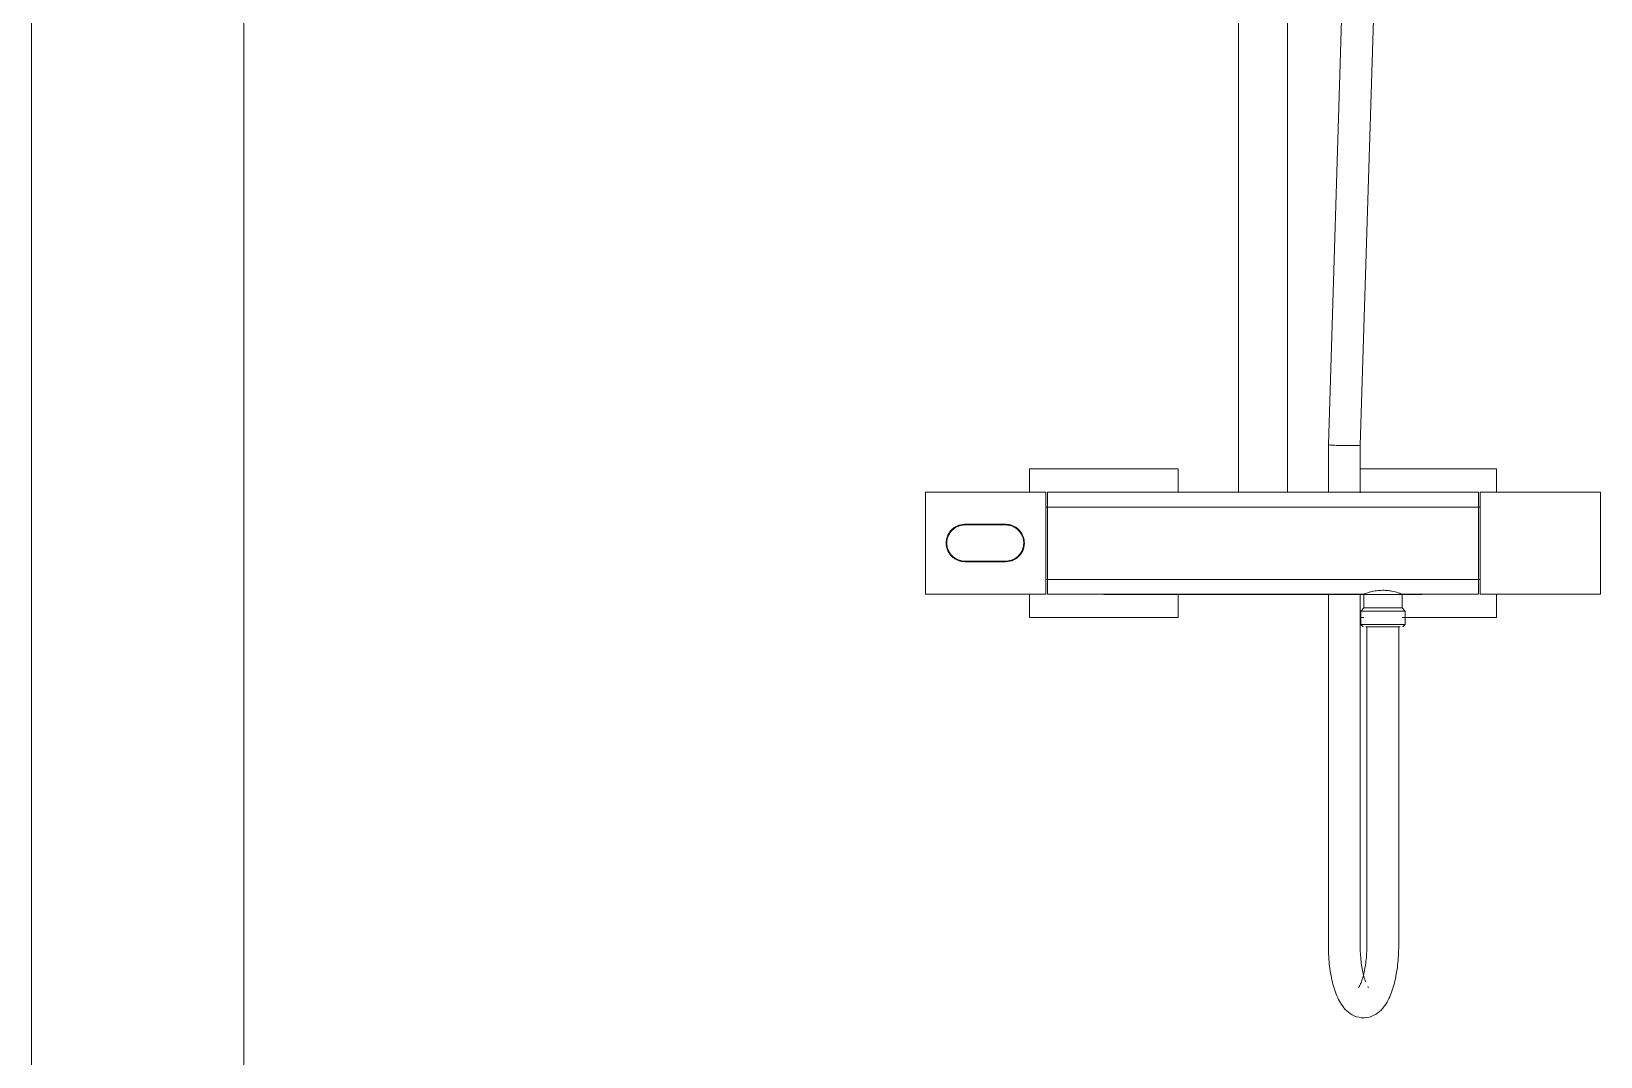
# Model space of a CAD drawing. Header units: millimetres. Extents: x -9622 to 8910, y -3000 to 10688.
# Drawn here: x 3137 to 3876, y 3758 to 4241 of the extents above; entities that cross this region are included whole.
import ezdxf

# ---------------------------------------------------------------- set-up
doc = ezdxf.new("R2010")
doc.units = ezdxf.units.MM
doc.layers.add('A-WALL', color=113, linetype='Continuous', lineweight=9)
doc.layers.add('P-SANR-FIXT', color=6, linetype='Continuous', lineweight=9)

# ---------------------------------------------------------------- blocks, each defined once
blk = doc.blocks.new('Plumbing_Fixtures-Grohe-Allure-Rainshower_Shower_System_Wall_Mounted-12-METRIC - Allure 27 469 000-445960-D-D')
at = {"layer": 'P-SANR-FIXT'}
for p, q in [((3705.74, 4450.31), (3705.74, 4024)), ((3728.74, 4024), (3728.74, 4450.31)), ((3758.99, 4399.81), (3748.02, 4046.42)), ((3763.02, 4046.18), (3773.99, 4399.58)), ((3748.02, 4046.42), (3748.02, 4024)), ((3763.02, 4023.78), (3763.02, 4046.18)), ((3677.24, 4035), (3607.24, 4035)), ((3607.24, 4035), (3607.24, 4024)), ((3677.24, 4024), (3677.24, 4035)), ((3827.24, 4035), (3763.02, 4035)), ((3827.24, 4023.89), (3827.24, 4035)), ((3615.04, 4024), (3558.3, 4024)), ((3558.3, 4024), (3558.3, 3976)), ((3615.04, 3976), (3615.04, 4024)), ((3818.74, 4024), (3615.74, 4024)), ((3615.74, 4024), (3615.74, 3976)), ((3703.24, 4024), (3731.24, 4024)), ((3818.74, 3976), (3818.74, 4024)), ((3876.24, 4024), (3819.49, 4024)), ((3819.49, 4024), (3819.49, 3976)), ((3876.24, 3976), (3876.24, 4024)), ((3819.49, 4017), (3615.04, 4017)), ((3576.84, 4008.91), (3596.06, 4008.91)), ((3596.06, 4008.62), (3576.84, 4008.62)), ((3576.41, 3991.6), (3596.49, 3991.6)), ((3596.06, 3991.29), (3576.84, 3991.29)), ((3558.3, 3976), (3615.04, 3976)), ((3607.24, 3976), (3607.24, 3965)), ((3615.04, 3983), (3819.49, 3983)), ((3615.74, 3976), (3764.74, 3976)), ((3642.24, 3976), (3642.24, 3975.93)), ((3642.24, 3976), (3765.6, 3976)), ((3642.24, 3975.93), (3792.24, 3975.93)), ((3677.24, 3965), (3677.24, 3976)), ((3748.02, 3976), (3748.02, 3810.6)), ((3763.02, 3810.6), (3763.02, 3976)), ((3764.74, 3976), (3764.74, 3969.5)), ((3781.88, 3976), (3792.24, 3976)), ((3782.74, 3976), (3818.74, 3976)), ((3782.74, 3969.5), (3782.74, 3976)), ((3819.49, 3976), (3876.24, 3976)), ((3827.24, 3965), (3827.24, 3976.11)), ((3764.74, 3969.5), (3763.26, 3968.02)), ((3764.74, 3969.5), (3773.74, 3969.5)), ((3773.74, 3969.5), (3782.74, 3969.5)), ((3784.22, 3968.02), (3782.74, 3969.5)), ((3607.24, 3965), (3677.24, 3965)), ((3762.77, 3965), (3764.67, 3965)), ((3763.26, 3968.02), (3763.26, 3961.8)), ((3773.74, 3968.02), (3763.26, 3968.02)), ((3763.26, 3961.8), (3764.46, 3960.6)), ((3773.74, 3961.8), (3763.26, 3961.8)), ((3784.22, 3968.02), (3773.74, 3968.02)), ((3784.22, 3961.8), (3773.74, 3961.8)), ((3782.82, 3965), (3827.24, 3965)), ((3783.02, 3960.6), (3784.22, 3961.8)), ((3784.22, 3961.8), (3784.22, 3968.02)), ((3773.74, 3960.6), (3765.71, 3960.6)), ((3766.15, 3960.6), (3766.15, 3810.6)), ((3781.78, 3960.6), (3773.74, 3960.6)), ((3781.15, 3810.6), (3781.15, 3960.6))]:
    blk.add_line(p, q, dxfattribs=at)
at = {"layer": 'P-SANR-FIXT', "flags": 128}
for points in [[(3781.15, 3810.6), (3781.14, 3809.43), (3781.12, 3808.27), (3781.08, 3807.11), (3781.02, 3805.95), (3780.95, 3804.8), (3780.86, 3803.66), (3780.76, 3802.52), (3780.64, 3801.39), (3780.51, 3800.28), (3780.36, 3799.18), (3780.19, 3798.09), (3780.01, 3797.01), (3779.81, 3795.95), (3779.6, 3794.91), (3779.37, 3793.88), (3779.12, 3792.88), (3778.86, 3791.89), (3778.58, 3790.92), (3778.29, 3789.97), (3777.98, 3789.04), (3777.64, 3788.14), (3777.29, 3787.25), (3776.92, 3786.38), (3776.53, 3785.54), (3776.11, 3784.71), (3775.66, 3783.9), (3775.18, 3783.12), (3774.67, 3782.35), (3774.11, 3781.6), (3773.51, 3780.87), (3772.85, 3780.17), (3772.13, 3779.49), (3771.34, 3778.85), (3770.47, 3778.25), (3769.51, 3777.71), (3768.47, 3777.24), (3767.34, 3776.88), (3766.15, 3776.63), (3764.92, 3776.52), (3763.68, 3776.55), (3762.46, 3776.73), (3761.3, 3777.03), (3760.21, 3777.45), (3759.21, 3777.95), (3758.29, 3778.52), (3757.46, 3779.14), (3756.7, 3779.8), (3756.01, 3780.49), (3755.38, 3781.21), (3754.8, 3781.94), (3754.26, 3782.7), (3753.77, 3783.48), (3753.3, 3784.27), (3752.87, 3785.09), (3752.46, 3785.92), (3752.08, 3786.78), (3751.71, 3787.65), (3751.37, 3788.55), (3751.05, 3789.47), (3750.75, 3790.41), (3750.46, 3791.36), (3750.19, 3792.34), (3749.93, 3793.34), (3749.7, 3794.35), (3749.47, 3795.39), (3749.27, 3796.44), (3749.08, 3797.5), (3748.9, 3798.59), (3748.75, 3799.68), (3748.6, 3800.79), (3748.48, 3801.91), (3748.36, 3803.04), (3748.27, 3804.18), (3748.19, 3805.33), (3748.12, 3806.48), (3748.08, 3807.64), (3748.04, 3808.81), (3748.03, 3809.97), (3748.02, 3810.6)], [(3762.21, 3790.74), (3762.23, 3790.76), (3762.3, 3790.85), (3762.4, 3790.99), (3762.54, 3791.19), (3762.69, 3791.44), (3762.86, 3791.75), (3763.04, 3792.11), (3763.23, 3792.52), (3763.43, 3792.98), (3763.63, 3793.48), (3763.83, 3794.02), (3764.02, 3794.61), (3764.22, 3795.23), (3764.41, 3795.89), (3764.59, 3796.58), (3764.76, 3797.31), (3764.93, 3798.06), (3765.09, 3798.84), (3765.24, 3799.65), (3765.38, 3800.48), (3765.51, 3801.33), (3765.63, 3802.21), (3765.74, 3803.1), (3765.83, 3804), (3765.92, 3804.92), (3765.99, 3805.85), (3766.04, 3806.8), (3766.09, 3807.75), (3766.12, 3808.7), (3766.14, 3809.66), (3766.15, 3810.6)], [(3765.54, 3793.48), (3765.35, 3794.02), (3765.15, 3794.61), (3764.96, 3795.23), (3764.77, 3795.89), (3764.58, 3796.58), (3764.41, 3797.31), (3764.24, 3798.06), (3764.08, 3798.84), (3763.93, 3799.65), (3763.79, 3800.48), (3763.66, 3801.33), (3763.54, 3802.21), (3763.44, 3803.1), (3763.34, 3804), (3763.26, 3804.92), (3763.19, 3805.85), (3763.13, 3806.8), (3763.08, 3807.75), (3763.05, 3808.7), (3763.03, 3809.66), (3763.02, 3810.6)], [(3766.94, 3790.76), (3766.87, 3790.85), (3766.77, 3790.99), (3766.64, 3791.19)]]:
    blk.add_lwpolyline(points, dxfattribs=at)
at = {"layer": 'P-SANR-FIXT'}
for centre, start, end in [((3576.84, 4000.1), 134.27377, 147.12119), ((3576.84, 4000.1), 90, 119.51585), ((3596.06, 4000.1), 60.48415, 90), ((3596.06, 4000.1), 16.21038, 45.72623), ((3576.84, 4000.1), 193.30547, 208.0634), ((3576.84, 4000.1), 149.0317, 163.78962), ((3596.06, 4000.1), 317.17868, 346.69453), ((3576.84, 4000.1), 212.58203, 222.82132), ((3576.84, 4000.1), 237.57924, 267.09509), ((3596.06, 4000.1), 272.90491, 302.42076)]:
    blk.add_arc(centre, 8.51, start, end, dxfattribs=at)
for points, knots in [([(3748.02, 4046.42), (3748.02, 4046.39), (3748.2, 4046.33), (3748.96, 4046.24), (3750.16, 4046.15), (3752.26, 4046.05), (3755.52, 4045.96), (3759.45, 4045.95), (3762.32, 4046.03), (3763.02, 4046.13), (3763.02, 4046.18)], [0, 0, 0, 0, 0.083333, 0.166667, 0.25, 0.333333, 0.5, 0.666667, 0.833333, 1, 1, 1, 1]), ([(3576.84, 3991.29), (3576.31, 3991.3), (3575.26, 3991.4), (3573.8, 3991.78), (3572.4, 3992.45), (3570.73, 3993.62), (3569.4, 3995.19), (3568.54, 3997.06), (3568.09, 3998.68), (3567.98, 4000.51), (3568.27, 4002.41), (3568.99, 4004.23), (3570.05, 4005.82), (3571.42, 4007.13), (3573.65, 4008.49), (3575.5, 4008.89), (3576.84, 4008.91)], [0, 0, 0, 0, 0.055556, 0.111111, 0.166667, 0.222222, 0.333333, 0.388889, 0.444444, 0.513889, 0.583333, 0.652778, 0.722222, 0.791667, 0.861111, 1, 1, 1, 1]), ([(3576.84, 4008.61), (3576.33, 4008.6), (3575.34, 4008.51), (3573.95, 4008.15), (3572.62, 4007.53), (3571.02, 4006.44), (3569.74, 4004.96), (3568.88, 4003.2), (3568.42, 4001.68), (3568.3, 4000.26), (3568.39, 3999.03), (3568.6, 3997.84), (3569.12, 3996.37), (3570.09, 3994.83), (3571.34, 3993.53), (3573.4, 3992.15), (3575.14, 3991.69), (3576.41, 3991.6)], [0, 0, 0, 0, 0.055556, 0.111111, 0.166667, 0.222222, 0.333333, 0.388889, 0.444444, 0.513889, 0.548611, 0.583333, 0.652778, 0.722222, 0.791667, 0.861111, 1, 1, 1, 1]), ([(3596.06, 4008.91), (3596.6, 4008.9), (3597.64, 4008.8), (3599.1, 4008.42), (3600.5, 4007.76), (3602.17, 4006.59), (3603.5, 4005.02), (3604.36, 4003.15), (3604.81, 4001.53), (3604.9, 4000.04), (3604.78, 3998.75), (3604.51, 3997.5), (3603.92, 3995.97), (3602.85, 3994.39), (3601.48, 3993.07), (3599.26, 3991.72), (3597.4, 3991.32), (3596.06, 3991.29)], [0, 0, 0, 0, 0.055556, 0.111111, 0.166667, 0.222222, 0.333333, 0.388889, 0.444444, 0.513889, 0.548611, 0.583333, 0.652778, 0.722222, 0.791667, 0.861111, 1, 1, 1, 1]), ([(3596.49, 3991.6), (3597.51, 3991.67), (3599.39, 3992.09), (3601.9, 3993.69), (3603.4, 3995.61), (3604.17, 3997.41), (3604.55, 3998.97), (3604.59, 4000.39), (3604.45, 4001.61), (3604.17, 4002.79), (3603.58, 4004.22), (3602.54, 4005.71), (3601.22, 4006.95), (3599.1, 4008.21), (3597.33, 4008.59), (3596.06, 4008.62)], [0, 0, 0, 0, 0.111111, 0.222222, 0.333333, 0.388889, 0.444444, 0.513889, 0.548611, 0.583333, 0.652778, 0.722222, 0.791667, 0.861111, 1, 1, 1, 1]), ([(3764.74, 3976), (3764.74, 3976.01), (3764.88, 3976.07), (3765.73, 3976.4), (3767.33, 3976.94), (3769.3, 3977.39), (3771.16, 3977.72), (3772.69, 3977.83), (3773.74, 3977.83)], [0.0137806, 0.0137806, 0.0137806, 0.0137806, 0.1428571, 0.2857143, 0.5714286, 0.6785714, 0.7857143, 1, 1, 1, 1]), ([(3773.74, 3977.83), (3774.44, 3977.83), (3775.8, 3977.77), (3778.4, 3977.4), (3780.81, 3976.74), (3782.42, 3976.15), (3782.74, 3976.01), (3782.74, 3976)], [0, 0, 0, 0, 0.1428571, 0.2857143, 0.5714286, 0.7857143, 0.9862194, 0.9862194, 0.9862194, 0.9862194])]:
    blk.add_open_spline(points, degree=3, knots=knots, dxfattribs=at)

msp = doc.modelspace()

# ---------------------------------------------------------------- linework, layer by layer
at = {"layer": 'A-WALL'}
for p, q in [((3137.24, 3042), (3137.24, 5700)), ((3237.24, 5700), (3237.24, 3042))]:
    msp.add_line(p, q, dxfattribs=at)

# ---------------------------------------------------------------- block references
at = {"layer": 'P-SANR-FIXT'}
msp.add_blockref('Plumbing_Fixtures-Grohe-Allure-Rainshower_Shower_System_Wall_Mounted-12-METRIC - Allure 27 469 000-445960-D-D', (0, 0), dxfattribs=at)

doc.saveas('drawing.dxf')
